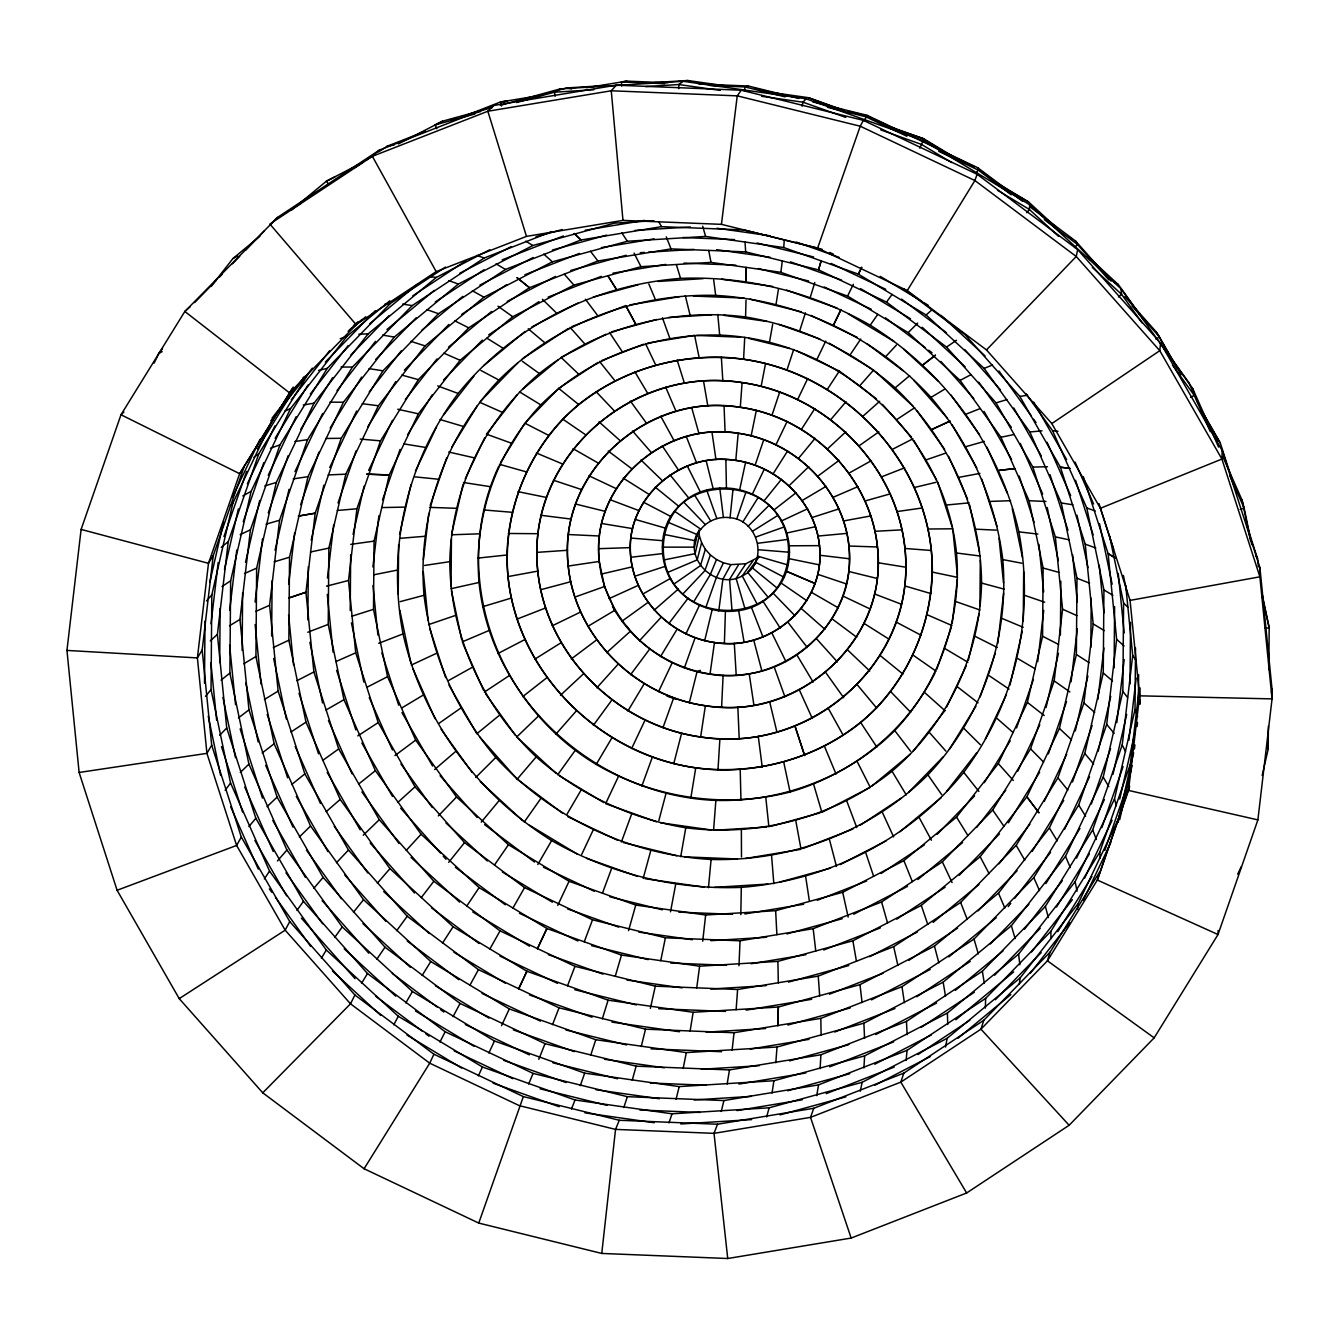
<?xml version="1.0" encoding="UTF-8"?>
<svg xmlns="http://www.w3.org/2000/svg" width="1339" height="1339" viewBox="0 0 1339 1339"><rect width="100%" height="100%" fill="white"/><g stroke="black" fill="none" stroke-linecap="round" stroke-linejoin="round"><path stroke-width="1.5" d="M1259.899 567.485L1259.882 576.824L1272.05 698.891L1257.89 819.886L1218.005 934.538L1154.168 1037.842L1069.141 1125.262L966.641 1192.982L851.152 1238.056L727.73 1258.509L601.763 1253.438L478.759 1223.076L364.091 1168.746L262.762 1092.825L179.225 998.626L117.096 890.268L79.118 772.469L66.95 650.419L81.11 529.424L120.995 414.755L184.832 311.468L277.508 217.42L379.205 150.202L493.806 105.48L616.275 85.177L741.27 90.215L863.337 120.343L977.119 174.254L1077.661 249.59L1160.562 343.069L1222.206 450.607L1259.899 567.485L1271.966 688.597L1272.05 698.891L1139.589 695.828L1130.066 600.391L1100.39 508.301L1051.818 423.576L986.492 349.931L907.273 290.563L817.627 248.083L721.453 224.349L622.97 220.383L526.478 236.384L436.179 271.616L356.057 324.574L269.859 224.048L372.359 156.312L379.205 150.202M204.499 683.241L205.001 621.095M1118.266 822.33L1118.534 818.732L1078.146 903.624L1020.151 977.905L947.108 1038.344L862.199 1082.28L769.138 1107.805L671.994 1113.797L575.017 1099.989L482.442 1066.999L398.302 1016.268L326.298 950.004L269.557 871.103L230.576 783.014L211.043 689.585L211.813 594.918L232.852 503.129L273.256 418.22L312.338 368.158M219.696 662.621L220.132 608.492M1135.522 647.959L1135.02 709.486L1114.5 798.965L1075.117 881.715L1018.594 954.121L947.393 1013.037L864.626 1055.868L773.909 1080.74L679.224 1086.582L584.691 1073.142L494.442 1040.972L412.429 991.513L342.232 926.923L286.931 850.014L248.92 764.151L229.89 673.082L230.643 580.791L251.146 491.313L290.53 408.562L347.069 336.156L389.783 300.806M242.141 650.403L242.61 592.792M1109.596 536.069L1123.588 603.019L1122.869 691.409L1103.219 777.105L1065.509 856.374L1011.363 925.734L943.158 982.156L863.889 1023.18L777.005 1047.014L686.304 1052.605L595.771 1039.717L509.322 1008.92L430.773 961.536L363.538 899.674L310.564 826.012L274.16 743.764L255.933 656.545L256.653 568.138L276.303 482.442L314.029 403.173L368.158 333.829L436.363 277.407L489.823 249.74M271.65 636.058L272.102 580.841M1025.908 393.616L1052.605 430.756L1086.799 508.017L1103.939 589.947L1103.252 672.981L1084.791 753.489L1049.358 827.954L998.492 893.096L934.438 946.104L859.973 984.65L778.344 1007.028L693.15 1012.284L608.09 1000.183L526.897 971.244L453.101 926.739L389.95 868.626L340.19 799.416L305.995 722.156L288.856 640.226L289.542 557.191L308.003 476.684L343.437 402.219L394.285 337.077L458.356 284.069L532.822 245.522L614.434 223.144L653.917 220.717M307.87 619.957L308.305 566.732M328.222 624.409L328.858 548.12L345.813 474.173L378.368 405.767L425.082 345.914L483.931 297.225L552.354 261.825L627.322 241.254L705.603 236.434L783.733 247.548L858.332 274.127L926.119 315L984.132 368.392L1029.842 431.978L1061.258 502.945L1076.991 578.214L1076.372 654.503L1059.417 728.449L1026.862 796.856L980.148 856.709L921.282 905.398L852.876 940.798L777.909 961.369L699.628 966.189L621.497 955.075L546.898 928.496L479.111 887.623L421.099 834.23L375.389 770.661L343.972 699.678L328.222 624.409L307.769 632.242M350.215 610.567L350.667 554.697M373.497 609.345L374.066 541.123L389.231 474.977L418.337 413.818L460.114 360.291L512.753 316.74L573.929 285.073L640.979 266.695L710.976 262.377L780.855 272.319L847.57 296.086L908.193 332.641L960.08 380.393L1000.953 437.25L1029.055 500.719L1043.131 568.037L1042.579 636.259L1027.398 702.389L998.291 763.565L956.515 817.091L903.875 860.642L842.7 892.293L775.649 910.687L705.653 915.006L635.774 905.064L569.058 881.296L508.435 844.725L456.549 796.99L415.676 740.132L387.574 676.664L373.497 609.345L352.107 616.141M398.219 593.947L398.62 544.605M424.028 595.286C417.249 516.703 444.648 437.351 498.895 380.025C555.869 323.235 635.556 293.291 715.696 295.4C797.525 299.953 875.673 336.943 930.99 397.398C970.005 443.46 995.346 499.598 1002.777 559.585C1009.539 638.151 982.156 717.52 927.91 774.846C870.919 831.636 791.249 861.58 711.093 859.471C629.28 854.918 551.116 817.928 495.798 757.456C456.783 711.411 431.443 655.273 424.028 595.286L400.143 601.646M451.042 586.633L451.427 538.931M479.044 582.465C473.47 517.641 496.066 452.18 540.805 404.897C587.821 358.032 653.549 333.327 719.679 335.085C838.013 339.57 944.514 434.02 956.498 553.007C962.088 617.831 939.476 683.308 894.737 730.592C847.721 777.44 781.993 802.145 715.88 800.404C597.529 795.902 491.045 701.469 479.044 582.465L451.025 588.708M508 576.59C503.046 519.114 523.08 461.068 562.765 419.14C604.441 377.598 662.721 355.689 721.353 357.245C825.929 360.877 920.981 445.402 931.341 550.48C936.296 607.956 916.261 666.002 876.576 707.929C834.9 749.489 776.603 771.381 717.989 769.841C613.413 766.209 518.344 681.685 508 576.59L537.759 571.117C526.076 465.955 618.836 375.004 722.826 380.845C813.526 384.008 895.975 457.319 904.963 548.471C916.646 653.633 823.887 744.584 719.897 738.726C629.196 735.58 546.747 662.269 537.759 571.117M568.221 566.062C557.576 478.81 637.615 399.842 724.064 405.834C800.454 408.479 869.898 470.223 877.447 546.982C888.108 634.217 808.07 713.185 721.604 707.21C645.231 704.565 575.787 642.82 568.221 566.062L599.269 561.443C590.666 490.995 655.29 427.241 725.085 432.079C786.763 434.221 842.817 484.065 848.926 546.027C855.822 606.684 809.107 664.914 749.204 673.785C695.276 682.656 639.188 654.486 612.777 606.902M630.769 557.275C624.275 504.033 673.115 455.846 725.872 459.495C772.486 461.118 814.865 498.794 819.485 545.643C825.979 598.884 777.139 647.072 724.382 643.423C677.752 641.799 635.389 604.123 630.769 557.275L662.604 553.593C656.445 470.926 781.39 466.909 789.24 545.793C795.399 628.46 670.454 632.477 662.604 553.593M979.93 605.831L980.299 560.204M1023.264 621.145L1023.666 571.803M1060.404 634.987L1060.839 581.193M1090.833 647.356L1091.235 598.232M1114.115 667.91L1114.6 606.55M1130.016 684.045L1130.534 622.334M1138.368 703.728L1138.602 674.588M1139.288 704.264L1139.422 687.694M1139.774 704.297L1139.907 687.828M1262.158 775.448L1268.2 749.104L1268.384 726.106M1268.853 669.651L1269.188 627.84L1261.991 593.361M740.818 914.637L741.304 887.372C828.004 880.61 908.796 840.105 963.712 772.285C1015.631 703.193 1035.014 616.626 1018.845 531.851C999.513 446.188 944.547 371.489 870.216 325.193C812.589 292.17 746.961 275.801 680.563 278.378C593.88 285.157 513.071 325.645 458.172 393.465C406.236 462.558 386.871 549.124 403.039 633.899C422.371 719.562 477.32 794.261 551.651 840.557C609.278 873.58 674.923 889.95 741.304 887.372M678.706 88.675L678.806 84.524L683.258 81.311L806.011 98.785L923.207 140.528L1029.708 204.767L1120.86 288.638L1192.681 388.528L1218.607 447.109M985.37 1008.1L985.621 998.409L1050.797 931.392L1099.737 852.207L1130.3 764.335L1139.238 688.062M745.572 316.975C672.546 307.619 596.976 327.335 539.332 373.531C484.383 420.262 451.36 489.555 449.787 561.677C450.339 635.456 482.793 706.373 536.203 756.903C578.465 794.077 630.267 818.598 685.786 827.787C758.811 837.143 834.381 817.409 892.025 771.214C946.974 724.499 979.997 655.189 981.571 583.068C981.018 509.305 948.564 438.372 895.155 387.841C852.893 350.684 801.09 326.164 745.572 316.975L746.024 300.254M1218.122 930.505L1218.005 934.538L1097.344 880.058L1129.614 786.043M724.382 643.423L725.42 611.404M1222.206 450.607L1221.904 459.043L1259.882 576.824L1130.066 600.391M738.961 965.787L740.049 940.798L813.175 928.68L881.598 901.967L942.338 861.847L992.718 810.045L1030.545 748.836L1054.178 680.898L1062.563 609.195L1055.35 536.872L1032.854 467.093L996.049 402.888L946.539 347.069L886.502 302.078L818.547 269.875L745.672 251.883L671.023 248.887L597.897 261.005L529.474 287.718L468.734 327.837L418.354 379.64L380.527 440.849L356.894 508.787L348.508 580.473L355.722 652.813L378.217 722.591L415.023 786.796L464.533 842.616L524.57 887.606L592.524 919.809L665.399 937.802L740.049 940.798M721.604 707.21L723.11 675.392M743.58 359.27C685.166 351.789 624.727 367.555 578.632 404.512C534.679 441.87 508.268 497.305 507.012 554.982C505.991 660.512 592.374 753.824 695.761 767.816C754.175 775.281 814.614 759.514 860.709 722.575C904.662 685.2 931.074 629.782 932.329 572.088C933.35 466.558 846.951 373.246 743.58 359.27L744.735 337.361M820.121 1068.656L820.891 1054.764L906.453 1021.372L982.374 971.21L1045.374 906.436L1092.674 829.912L1122.216 744.986L1132.694 655.34L1125.731 585.478M863.923 1067.886L864.626 1055.868M717.989 769.841L719.897 738.726M740.3 407.307C654.938 392.712 566.497 462.156 567.502 550.279C566.748 627.355 629.866 695.51 705.385 705.737C790.746 720.332 879.187 650.888 878.183 562.765C878.92 485.689 815.819 417.517 740.3 407.307L742.091 382.603C640.025 365.898 536.219 446.941 536.906 552.371C536.018 643.908 610.952 724.834 700.632 736.969C802.697 753.69 906.503 672.647 905.817 567.217C906.704 475.68 831.77 394.737 742.091 382.603M783.733 247.548L784.303 239.798M736.115 1009.807L737.605 989.488L818.229 976.131L893.682 946.673L960.632 902.436L1016.184 845.327L1057.894 777.842L1083.937 702.942L1093.193 623.907L1085.226 544.17L1060.421 467.227L1019.849 396.428L965.268 334.884L904.043 289.006M775.817 1062.731L777.005 1047.014M713.57 830.314L715.88 800.404M1029.708 204.767L1029.34 209.436L1026.829 212.717M735.781 460.398C683.677 451.477 629.715 493.873 630.334 547.634C629.866 594.683 668.379 636.276 714.474 642.519C766.561 651.423 820.539 609.044 819.92 555.267C820.389 508.234 781.876 466.625 735.781 460.398L738.191 433.267C669.266 421.484 597.864 477.554 598.684 548.689C598.081 610.919 649.03 665.952 710.005 674.203C778.913 685.986 850.332 629.916 849.512 558.781C850.114 496.551 799.165 441.519 738.191 433.267M708.448 887.724L711.093 859.471M906.101 1060.488L907.055 1050.328L985.621 998.409M1077.56 909.365L1078.146 903.624M696.514 534.813C685.217 561.526 716.984 590.081 742.241 575.954C769.389 563.234 758.895 519.883 730.073 517.741L733.069 488.584C648.628 478.743 637.23 598.382 718.775 610.802C803.216 620.643 814.614 501.004 733.069 488.584M1160.562 343.069L1159.775 350.684L1221.904 459.043L1100.39 508.301M601.763 1253.438L615.538 1129.396L619.271 1120.274L717.52 1124.224L813.761 1108.274L903.825 1073.125L983.763 1020.301L1050.077 952.129L1099.871 871.572M702.707 941.2L705.653 915.006M732.098 1050.178L734.057 1032.737L820.807 1018.36L901.984 986.676L974.022 939.057L1033.792 877.614L1078.682 805.007L1106.7 724.416L1116.659 639.373L1108.106 553.576L1083.318 476.684M619.271 1120.274L523.348 1096.591L433.92 1054.228L354.902 995.011L289.743 921.55L241.305 837.042L211.696 745.187L202.189 650.001L213.236 555.635L244.334 466.223L291.969 389.164M211.01 623.807L218.173 562.665M907.055 1050.328L818.531 1084.875L723.914 1100.558L627.355 1096.674L533.073 1073.393L445.167 1031.75L367.505 973.537L303.451 901.331L255.833 818.263L226.726 727.981L217.403 634.418L228.249 541.659L258.812 453.77L307.752 374.602L303.217 377.565M229.705 610.216L236.769 549.994M820.891 1054.764L729.47 1069.928L636.142 1066.162L545.023 1043.667L460.08 1003.43L385.013 947.175L323.117 877.396L277.106 797.123L248.97 709.854L239.949 619.438L250.443 529.792L279.985 444.866L327.285 368.342L390.268 303.568L445.485 267.08M255.096 602.065L262.477 538.964M734.057 1032.737L645.515 1029.172L559.049 1007.832L478.441 969.637L407.223 916.261L348.508 850.047L304.84 773.892L278.144 691.091L269.591 605.295L279.55 520.252L307.568 439.661L352.442 367.053L412.211 305.593L484.266 257.992L551.902 231.58M288.638 584.222L294.647 532.838M327.436 578.013L333.645 524.938M372.895 566.966L378.887 515.8M423.375 559.702L428.798 513.389M935.04 672.898C906.135 731.077 852.173 773.959 790.077 792.002C724.75 808.823 654.386 798.329 596.206 764.418C496.016 704.281 448.448 574.046 498.778 466.19M952.213 623.539L957.368 579.385M997.756 643.473L1003.647 593.16M1037.742 661.583L1043.734 610.4M1071.1 681.769L1077.309 628.694M1097.896 699.393L1103.922 647.992M1116.81 722.625L1124.191 659.524M1128.894 740.283L1136.175 677.986M1139.589 695.828L1128.526 790.428L1097.344 880.058L1047.433 960.816L980.951 1029.172L900.812 1082.13L810.53 1117.362L714.022 1133.346L615.538 1129.396L519.365 1105.663L429.719 1063.183L350.5 1003.815L285.174 930.17L236.618 845.445L206.926 753.355L197.402 657.918L208.482 563.317L239.648 473.688L293.224 387.105M1134.418 748.986L1134.903 744.919M1137.045 726.575L1137.531 722.491M1139.673 704.163L1140.142 700.079M1271.481 692.748L1271.966 688.597M721.453 224.349L737.237 95.856L741.27 90.215M780.855 272.319L782.294 260.938M718.775 610.802L722.893 579.168L730.843 564.656L745.89 563.736L759.046 556.924L747.681 572.372L768.117 597.261M1019.347 983.947L1020.151 977.905M744.451 91.052L745.003 86.935L748.384 86.031L798.697 98.45M696.715 987.948L699.628 966.189M710.005 674.203L714.474 642.519M700.632 736.969L705.385 705.737M772.034 1093.076L773.909 1080.74M776.101 303.986L778.428 289.174M690.07 1031.298L693.15 1012.284M690.807 798.128L695.761 767.816M727.144 1084.071L729.47 1069.928M816.74 1095.637L818.531 1084.875M945.585 1047.048L947.108 1038.344M680.714 856.692L685.786 827.787M769.49 342.165L772.67 324.289M670.504 911.809L675.609 884.744M761.138 386.302L765.54 363.522M683.175 1068.438L686.304 1052.605M751.146 435.778L756.334 410.42M660.73 960.716L665.399 937.802M1077.661 249.59L1076.238 256.485L986.492 349.931M697.77 532.052L694.506 547.166L662.32 547.132M739.647 489.873L745.572 462.29M860.224 1091.235L862.199 1082.28M650.369 1008.384L655.323 986.174L737.605 989.488M209.771 582.365L223.58 522.11M224.467 569.527L238.359 508.971M245.506 562.296L259.682 500.468M275.047 550.262L289.023 489.321M311.217 540.186L323.837 485.203M353.061 534.328L364.091 486.191M399.574 534.445L411.006 484.618M451.929 532.771L462.993 484.517M968.365 660.244L978.976 613.998M1009.957 685.116L1022.293 631.305M1046.06 707.511L1058.479 653.348M1075.301 730.943L1087.904 675.961M1098.147 751.279L1110.734 696.447M1112.96 774.31L1126.685 714.474M1119.739 799.032L1135.003 732.433M1119.002 816.723L1133.631 752.869M1119.689 819.702L1132.124 765.473M698.757 530.11L699.309 535.633L695.159 553.643L663.592 560.02M802.061 106.216L803.015 102.199L806.011 98.785M704.682 640.611L712.197 609.513M721.252 1111.454L723.914 1100.558M641.247 1046.529L645.515 1029.172M689.334 702.624L697.05 671.693L700.364 670.337M676.061 1099.252L679.224 1086.582M673.802 763.548L681.584 733.287M699.309 535.633L701.603 542.747L697.167 559.903L667.609 572.456M658.855 820.522L666.052 793.307M643.172 878.434L650.704 850.868M766.661 1116.893L769.138 1107.805M632.226 1080.238L636.142 1066.162M628.543 930.638L635.774 905.064M615.237 976.349L621.497 955.075M1129.497 787.114L1128.526 790.428L1257.89 819.886M701.603 542.747L705.352 549.275L700.464 565.644L674.17 583.888M1050.077 952.129L1047.433 960.816L1154.168 1037.842M810.413 296.856L814.798 282.529M602.349 1018.812L608.09 1000.183M799.852 330.365L805.425 312.807M983.763 1020.301L980.951 1029.172L1069.141 1125.262M786.981 369.982L793.692 349.446M590.683 1055.283L595.771 1039.717M623.807 1107.537L627.355 1096.674M668.981 1122.919L671.994 1113.797M772.017 415.14L779.75 391.909M903.825 1073.125L900.812 1082.13L966.641 1192.982M755.129 465.169L763.799 439.594M736.601 519.365L746.057 491.798M478.759 1223.076L523.348 1096.591M223.948 536.554L246.61 471.412M243.246 521.674L263.783 462.641M268.269 512.87L288.186 455.611M300.639 504.703L318.933 452.113M822.163 249.305L743.814 229.957L661.516 226.659L580.892 240.016L505.456 269.457L438.489 313.711L382.954 370.819L341.244 438.288L315.184 513.188L305.945 592.24L313.895 671.977L338.7 748.919L379.288 819.702L433.853 881.246L500.05 930.856L574.967 966.34L655.307 986.174M338.014 502.912L356.174 450.691M382.536 499.849L400.076 449.419M430.187 505.372L446.674 457.955M730.073 517.741C714.808 515.348 698.64 525.424 695.259 540.755L663.809 534.361M936.764 669.282L951.309 627.455M980.115 696.899L995.228 653.432M1016.552 727.947L1033.407 679.459M1048.387 753.874L1066.547 701.653M1072.506 781.943L1092.155 725.47M1091.335 803.952L1110.567 748.652M1101.863 827.636L1123.086 766.628M1104.792 850.432L1126.752 787.265M817.627 248.083L860.241 126.217L863.337 120.343M705.352 549.275L710.39 554.965L704.9 570.648L682.99 593.846M977.119 174.254L974.909 180.547L907.273 290.563M864.241 120.627L867.136 115.338L977.821 167.777L1022.578 201.319M705.787 607.588L716.365 577.561L723.428 562.832L730.843 564.656M580.289 1085.628L584.691 1073.142M684.396 667.893L695.125 637.732M813.761 1108.274L810.53 1117.362L851.152 1238.056M662.972 727.68L673.668 697.904M641.85 786.043L652.361 757.104M621.363 842.047L631.506 814.397M602.517 892.996L611.454 868.911M584.239 941.836L592.524 919.809M567.518 985.805L574.967 966.34M717.52 1124.224L714.022 1133.346L727.73 1258.509M552.522 1024.62L559.049 1007.832M571.468 1109.043L575.017 1099.989M538.78 1059.333L545.023 1043.667M710.39 554.965L716.499 559.551L710.273 574.665L693.686 601.847M528.654 1084.054L533.073 1073.393M923.207 140.528L919.809 148.177M478.374 1075.87L482.442 1066.999M488.869 1053.04L494.442 1040.972M501.539 1025.674L509.322 1008.92M433.92 1054.228L429.719 1063.183L364.091 1168.746M557.727 905.415L569.058 881.296M581.712 854.382L593.043 830.331M618.484 776.369L605.613 803.668L656.378 821.761M631.64 748.518L644.996 720.248M658.537 691.644L672.178 662.822M685.886 633.916L699.594 605.027M154.152 363.087L158.621 353.714L162.454 348.793M232.534 497.054L259.933 439.46M247.347 483.797L274.897 425.936M268.269 475.178L296.137 416.647M294.931 471.646L322.649 413.416M329.745 467.478L356.643 410.973M368.627 470.441L392.461 420.362M415.475 471.127L436.531 426.873M465.219 478.776L484.685 437.87M946.673 706.892L966.139 665.985M985.353 738.877L1006.409 694.64M1017.74 771.18L1039.8 724.801M1044.269 801.408L1066.681 754.309M1064.505 829.377L1089.528 776.771M1076.523 858.132L1104.374 799.601M1084.557 878.183L1112.09 820.322M1083.368 900.176L1110.784 842.599M1237.671 874.166L1241.253 866.668M752.25 494.359L764.368 469.001M797.726 399.34L807.702 378.552M776.017 444.648L787.148 421.4M817.058 359.12L825.745 341.094M847.57 296.086L853.345 284.27M354.902 995.011L350.5 1003.815L262.762 1092.825M439.945 1042.027L445.167 1031.75M393.783 1024.854L398.302 1016.268M289.743 921.55L285.174 930.17L179.225 998.626M453.051 1016.636L460.08 1003.43M469.805 985.437L478.441 969.637M241.305 837.042L236.618 845.445L117.096 890.268M489.873 949.016L500.05 930.856M512.937 908.043L524.57 887.606M537.809 864.525L551.651 840.574M405.784 1002.944L412.429 991.513M211.696 745.187L206.926 753.355L79.118 772.469M567.033 814.145L580.908 790.412M596.206 764.418L611.89 737.923M321.377 958.222L326.298 950.004M627.874 711.042L644.109 683.894M202.189 650.001L197.402 657.918L66.95 650.419M660.529 656.579L677.082 629.196M361.563 983.278L367.505 973.537M975.93 173.534L978.089 169.986L977.821 167.777M738.442 564.958L729.571 579.436L732.065 611.337M257.322 448.9L291.4 393.766M275.148 438.221L308.02 385.046M300.689 429.334L332.574 377.732M330.181 427.961L361.63 377.062M367.756 426.873L395.758 381.565M407.508 434.857L432.346 394.67M451.929 446.875L477.42 405.633M500.501 462.574L524.855 423.174L548.622 435.359M949.368 749.237L975.93 706.272M984.282 782.696L1010.209 740.768M1008.401 822.799L1039.633 772.268M1032.235 851.353L1063.702 800.471M1045.843 883.589L1079.937 828.439M1056.521 907.022L1089.41 853.83M1057.793 931.643L1091.871 876.509M213.236 555.635L208.482 563.317L81.11 529.424M422.17 975.428L430.773 961.536M742.676 522.243L758.159 497.539M244.334 466.223L239.648 473.688L120.995 414.755L123.908 412.061M773.172 473.721L787.667 450.892M801.576 429.133L814.848 408.529M442.523 943.091L453.101 926.739M827.452 389.164L839.335 371.07L876.442 398.871M745.89 563.736L736.115 578.348L745.103 609.178M264.335 878.886L269.557 871.103M466.792 906.018L479.111 887.623M850.449 354.35L860.759 339.035M376.828 959.226L385.013 947.175M494.543 864.927L508.435 844.725M870.216 325.193L877.731 314.397M524.218 822.079L540.655 798.73M752.869 561.008L742.241 575.954L757.288 604.408M296.94 910.42L303.451 901.331M334.666 937.501L342.232 926.923M557.693 774.779L575.268 750.292M396.712 930.672L407.223 916.261M593.311 725.403L611.756 700.197M886.502 302.078L892.142 294.413M225.136 790.328L230.576 783.014M630.535 674.756L649.582 649.197M755.782 562.899L752.2 567.719L777.089 588.039M668.797 623.623L688.129 598.115M421.266 897.615L433.853 881.246M211.127 286.446L232.902 258.561L259.85 236.267M272.085 418.103L303.819 377.464M291.316 399.809L329.561 350.801M310.347 394.034L348.14 345.596M336.993 390.637L375.489 341.328M369.246 391.892L401.415 350.684M405.349 399.491L437.033 358.902M443.812 414.655L474.039 375.941M516.954 395.089L486.459 434.137L511.013 443.058M913.131 751.296L944.899 710.607M946.589 791.416L976.801 752.702M976.566 827.535L1005.723 790.194M998.994 863.806L1029.892 824.255M1008.2 906.637L1010.761 903.34M1014.611 898.419L1050.546 852.391M1024.502 929.182L1062.312 880.761M1031.549 951.912L1072.355 899.657M1030.227 973.336L1069.576 922.939M353.496 912.227L363.538 899.674M448.716 862.349L464.533 842.616M763.715 501.271L781.457 479.295M205.486 696.38L211.043 689.585M798.613 458.273L815.133 438.271M481.253 822.146L498.811 800.973M248.887 826.581L255.833 818.263M830.967 419.392L846.03 401.667M313.878 888.259L323.117 877.396M562.782 813.392L517.155 779.198L536.203 756.903M377.38 883.154L389.95 868.626M277.441 860.944L286.931 850.014M555.869 734.19L576.121 711.126M206.491 600.943L211.813 594.918M860.291 385.18L873.664 369.982M616.275 85.177L611.27 90.784L487.848 111.237L372.359 156.312L436.179 271.616M596.843 687.811L617.982 664.328M406.303 850.349L421.099 834.23M886.15 356.141L896.394 345.06M639.439 640.778L661.131 617.246M1074.614 247.481L1077.46 244.451L1075.635 241.07L1030.863 207.528M230.258 505.891L232.852 503.129M336.457 862.718L348.508 850.047M438.322 815.92L456.549 796.99M219.696 735.262L226.726 727.981M194.573 302.664L216.399 280.236M219.311 277.24L222.224 274.244M232.4 263.783L239.681 256.301M245.489 250.326L264.402 230.877M270.227 224.885L277.508 217.42M358.45 322.481L289.575 392.913L184.832 311.468L190.356 306.598M325.36 362.049L375.305 310.698M350.617 355.304L389.231 315.586M375.723 359.388L416.161 317.795M404.361 370.167L448.85 324.456M443.494 380.025L482.341 340.089M480.969 400.746L517.741 362.919M526.26 421.735L558.698 388.377L597.797 362.551M909.047 791.935L943.007 757.037M937.166 834.331L974.574 795.885M959.26 875.221L999.43 833.929M978.073 910.888L1017.071 870.785M990.291 943.962L1028.904 904.26M994.626 975.177L1040.286 928.228M995.346 999.731L1041.173 952.615M270.763 420.781L273.256 418.22M908.193 332.641L917.684 323.084M475.73 777.474L495.798 757.456M748.066 526.277L768.854 505.539M299.384 836.992L310.564 826.012M493.806 105.48L487.848 111.237L526.478 236.384M363.237 835.235L379.288 819.702M789.123 485.672L808.756 466.692M240.3 772.419L248.92 764.151M516.67 737.036L538.261 716.248M886.334 126L923.793 138.787L959.327 160.211M267.08 806.614L277.106 797.123M827.703 448.716L845.88 431.777M560.505 695.226L583.302 674.019M210.29 640.862L217.403 634.418M398.101 802.161L415.023 786.796M606.584 652.712L630.234 631.389M926.119 315L931.994 309.761M863.22 415.96L879.673 401.298M326.197 811.652L340.19 799.416M654.168 610.166L678.304 589.076M434.606 769.557L455.243 751.832M1118.416 297.007L1121.563 294.312L1120.86 288.638M895.155 387.841L909.65 375.656M291.567 210.022L326.448 181.167L363.304 162.086M353.479 325.544L358.249 321.611M349.362 329.997L362.149 319.402M348.123 331.403L365.781 316.791M369.664 323.787L417.283 284.387M386.938 329.528L434.271 290.362M421.768 330.348L462.825 296.371M448.481 347.136L491.58 311.485M483.831 365.564L525.072 331.436M522.695 389.18L557.894 360.057M871.856 786.026L910.269 754.242M899.975 831.686L941.217 797.575M917.885 879.522L962.59 842.549M933.149 922.387L978.943 884.493M948.815 956.916L996.166 917.751M955.36 990.391L1002.978 950.991M955.828 1019.766L1013.656 971.93M958.071 1038.21L1010.828 994.576M499.33 715.344L476.835 733.755L448.933 685.066M291.651 784.554L304.84 773.892M221.236 547.283L228.249 541.659M221.019 680.179L229.89 673.082M358.634 784.068L375.389 770.661M522.628 696.698L546.63 677.885M773.524 510.31L796.069 492.752M262.193 752.97L274.16 743.764M238.459 717.871L248.97 709.854M571.268 658.972L596.441 640.042M394.921 755.581L415.676 740.132M817.962 476.081L839.101 460.331M622.049 621.162L647.992 602.433M253.958 457.252L258.812 453.77M322.632 760.452L338.7 748.919M859.42 445.569L878.836 431.861M1155.992 339.236L1159.39 336.842L1156.277 332.005L1124.844 296.555M439.175 723.211L460.465 708.314M946.539 347.069L956.515 340.273M1051.818 423.576L1159.775 350.684L1076.238 256.485L974.909 180.547L860.241 126.217L737.237 95.856L611.27 90.784L622.97 220.383M222.023 586.532L230.643 580.791M295.3 206.926L300.505 203.495M354.232 167.978L361.162 163.408M366.367 159.96L373.296 155.391M378.485 151.96L387.155 146.219L425.551 131.239M412.747 295.852L466.206 260.536M435.275 301.978L484.032 269.775M461.788 314.314L506.745 284.604M488.685 334.834L538.964 301.61M522.277 358.885L568.322 328.457M897.281 419.224L914.688 407.726M484.35 692.079L509.121 675.726M860.174 825.276L901.097 798.228M881.129 873.463L924.479 844.825M896.745 919.173L945.167 887.171M908.763 960.398L957.502 928.195M916.763 996.752L970.223 961.419M920.998 1027.498L974.323 992.266M918.002 1054.529L969.787 1020.301M290.948 731.998L305.995 722.156M357.781 735.898L378.217 722.591M534.663 659.273L560.89 642.837M752.485 531.265L777.674 515.498M264.419 699.494L278.144 691.091M229.505 625.782L239.949 619.438M158.621 353.714L162.136 351.588M930.99 397.398L944.464 389.298M401.7 707.996L422.839 695.326M587.704 626.451L614.986 610.199L604.508 586.532L599.269 561.443M243.765 663.759L255.933 656.545M802.262 500.485L826.146 486.308M326.03 709.988L343.972 699.678M642.653 594.131L670.588 578.331M683.258 81.311L560.288 88.893L554.379 92.19L516.636 102.551M448.649 680.463L471.914 667.525M849.227 473.002L871.455 460.616M242.811 495.949L251.146 491.313M1190.589 397.365L1194.237 395.356L1192.681 388.528M232.902 258.561L237.723 255.933M960.08 380.393L970.942 374.702M497.89 653.566L524.704 639.64M398.336 143.959L442.489 121.196L492.401 107.505M459.729 273.273L511.08 246.694M479.898 285.09L533.14 257.54M507.247 301.392L555.484 276.437M531.934 326.9L578.013 303.049M605.864 334.248L561.091 357.413L578.331 373.849M840.172 864.609L886.267 840.758M853.73 914.219L907.541 886.368M869.664 956.699L917.399 932.011M871.488 999.865L930.187 969.486M875.723 1034.562L936.614 1003.045M874.752 1064.22L931.375 1034.913M874.685 1085.326L930.421 1056.488M366.836 687.325L387.574 676.664M892.711 449.201L912.93 438.79M296.923 680.697L313.895 671.977M335.018 176.815L326.448 181.167L328.741 184.581M436.782 128.745L435.192 124.878L442.489 121.196M552.254 625.798L580.423 612.107M240.166 534.646L250.443 529.792M273.29 647.524L288.856 640.226M781.256 521.055L807.601 508.77M411.291 665.065L436.179 653.465M284.872 411.157L290.53 408.562M609.128 598.617L638.218 585.377M255.649 611.471L269.591 605.295M335.888 661.583L355.722 652.813M244.501 573.51L256.653 568.138M833.209 497.271L857.981 486.593M462.156 641.917L489.086 630.468M984.132 368.392L992.5 365.011M966.641 413.918L980.098 408.596M881.832 476.751L904.679 467.796M465.855 115.505L500.418 102.015L540.521 95.42M503.815 102.367L507.648 100.877L500.418 102.015L501.539 106.032M502.142 259.883L563.384 235.965M524.921 274.713L579.469 253.406M548.12 297.107L601.211 276.386M571.954 326.582L625.748 305.593L635.523 323.753L625.748 305.593M601.412 360.676L643.557 344.223M516.904 619.154L545.475 608.023M802.965 848.524L852.926 829.025M817.309 900.26L866.618 881.012M823.803 949.97L880.309 927.927M829.41 994.208L882.987 973.286M834.766 1032.018L894.988 1008.518M829.711 1066.848L893.665 1041.893M826.163 1093.645L894.234 1067.066M378.736 643.306L403.039 633.899M340.206 338.734L347.069 336.156M574.732 597.144L604.508 586.532M755.782 537.023L784.236 526.93M270.478 448.197L279.985 444.866M926.421 459.762L945.133 453.318M428.547 624.627L455.16 615.538M634.736 576.255L665.265 566.33M812.037 517.54L839.068 508.853M274.177 561.861L289.542 557.191M1240.165 509.406L1244.165 508.184L1242.023 500.033L1222.792 456.566M264.804 485.923L276.303 482.442M482.776 606.684L511.314 598.064M996.049 402.888L1006.861 399.625M266.076 524.152L279.55 520.252M966.323 446.54L984.332 441.401M865.245 500.937L890.468 493.79M500.384 105.329L560.288 88.893M450.64 119.757L456.632 118.117M460.633 117.012L480.617 111.522M528.604 98.366L554.597 91.236M558.581 90.148L566.581 87.956L604.14 85.629M435.192 124.878L474.927 113.982M535.985 236.752L562.112 229.572M552.371 250.025L606.684 235.128M570.816 270.428L626.167 255.247M593.227 297.091L638.251 284.738M611.421 331.854L656.562 319.469M770.862 826.364L819.937 812.907M779.716 882.083L830.615 868.124M786.88 933.902L842.231 918.721M788.403 982.106L848.759 965.553M787.951 1025.005L850.265 1007.916M789.508 1060.89L848.826 1044.621M787.734 1090.749L849.78 1073.727M780.101 1114.885L845.88 1096.842M540.638 589.746L570.648 581.745M326.482 586.181L348.508 580.473M318.548 370.434L327.285 368.342M914.621 487.446L935.727 482.375M601.211 574.096L632.242 566.849M786.579 533.056L815.518 526.662M310.464 551.986L328.858 548.12M1000.953 437.25L1014.242 434.489M387.155 146.219L394.369 144.746M373.832 574.782L396.695 570.23M959.444 477.236L979.93 473.403M843.67 520.938L870.953 515.9M303.3 405.014L314.029 403.173M586.582 87.738L626.786 81.127L668.01 82.784M585.227 230.208L644.544 220.383M601.378 247.598L654.102 238.861M612.977 273.156L665.667 264.419M629.849 304.907L679.141 296.739M647.507 343.135L694.59 335.336L699.125 357.48M745.605 858.466L801.04 849.277M744.869 913.968L803.651 904.227M751.129 963.762L805.877 954.69M746.191 1010.142L811.652 999.296M750.141 1049.09L808.99 1039.349M738.961 1084.071L805.827 1072.991M737.086 1110.583L802.195 1099.788M621.748 86.114L621.463 81.964L626.786 81.127M1019.849 396.428L1027.616 395.239M293.208 478.893L308.003 476.684M424.614 565.443L449.787 561.677M294.814 441.519L307.568 439.661M897.247 511.548L922.437 507.933M350.751 544.354L374.066 541.123M384.711 304.321L390.268 303.568M757.807 543.266L788.253 539.366M477.939 558.095L507.012 554.982M946.455 505.021L969.202 502.845M1265.087 628.225L1269.188 627.84L1262.058 595.855M1029.842 431.978L1042.01 430.857M818.012 536.069L846.968 533.374M337.277 510.477L356.894 508.787M400.662 538.278L424.496 536.32M536.906 552.371L567.502 550.279M654.219 82.549L687.61 80.491L728.567 86.315M593.78 89.763L554.379 92.19L555.149 96.291M645.616 86.566L678.806 84.524L720.198 90.416M635.104 230.392L690.388 226.977M640.26 252.686L644.394 252.435M648.511 252.184L693.92 249.372M658.252 281.424L703.209 278.646M668.613 317.477L711.645 314.816M715.629 830.197L766.845 827.033M714.574 887.355L767.716 884.075M710.959 940.681L766.678 937.25M710.775 989.036L766.059 985.638M706.155 1032.185L765.607 1028.519M701.368 1069.275L759.163 1065.71M694.02 1099.922L751.279 1096.39M680.865 1123.973L751.597 1119.605M875.036 531.298L902.084 529.842M328.122 474.927L345.813 474.173M358.835 334.214L368.158 333.829M990.609 501.405L1010.577 500.686M451.461 534.78L479.446 533.826M598.684 548.689L630.334 547.634M1032.854 467.093L1047.449 466.725M381.866 507.565L404.077 507.13M325.628 438.472L341.244 438.288M928.027 529.005L952.765 528.805M789.24 545.793L819.485 545.643M341.077 367.053L352.442 367.053M329.93 402.152L343.437 402.219M508.351 533.474L538.077 533.709M848.926 546.027L877.447 546.982M429.501 507.364L456.03 508.284M698.925 84.039L748.384 86.031M621.463 81.964L664.696 83.704M709.988 85.529L745.003 86.935L785.206 96.86M682.823 237.505L734.542 239.597M684.078 263.08L735.781 265.155M693.401 296.053L744.049 298.078M696.682 335.42L740.551 337.194M684.765 856.86L737.438 858.985M678.773 912.144L732.55 914.303M670.672 963.042L726.541 965.285M658.721 1008.719L725.52 1011.414M651.122 1048.872L721.537 1051.701M650.285 1083L706.122 1085.26M639.841 1110.014L700.046 1112.441M1029.055 500.719L1045.96 501.472M976.198 529.206L996.249 530.144M568.489 534.546L599.47 536.002M904.963 548.471L931.341 550.48M758.443 549.743L789.525 552.254M483.563 509.925L512.017 512.285M630.92 538.044L662.705 540.705M360.208 439.075L380.527 440.849M428.731 276.688L436.363 277.407M1052.605 430.756L1057.994 431.292M414.906 476.851L437.619 479.161M1018.845 531.851L1037.892 534.077M819.92 555.267L849.512 558.781M541.241 515.331L571.15 519.08M956.498 553.007L980.332 556.053M362.25 403.692L378.368 405.767M771.582 92.441L808.438 97.68L843.637 110.216M700.046 83.219L704.13 83.805M708.214 84.374L712.298 84.96M793.977 96.575L798.061 97.161M761.606 96.308L803.015 102.199L845.779 117.43M717.001 228.249L770.143 235.815M716.599 249.657L770.176 257.289M721.587 279.182L772.586 286.446M723.93 315.318L766.879 321.427M660.378 822.749L711.528 830.029M645.214 878.735L704.364 887.154M638.837 932.111L692.397 939.727M626.937 980.031L682.137 987.881M612.007 1022.142L679.543 1031.75M604.475 1059.283L664.244 1067.786M596.006 1089.728L659.29 1098.733M584.992 1112.876L654.135 1122.718M402.604 304.12L412.211 305.593M463.445 482.492L490.258 486.676M369.045 368.61L382.954 370.819M1061.258 502.945L1072.941 504.82M878.183 562.765L905.817 567.217M403.993 443.912L424.865 447.326M601.629 523.499L632.56 528.604M382.569 335.085L394.285 337.077M1002.777 559.585L1021.824 563.217M517.942 491.647L546.379 497.438M789.123 558.681L819.317 564.857M932.329 572.088L957.603 577.394M566.581 87.956L571.586 89.01M1055.35 536.872L1069.175 539.835M397.75 409.232L418.337 413.818M448.732 452.03L473.638 457.687M812.79 101.915L867.136 115.338M755.447 88.474L779.532 94.416M831.703 107.287L843.737 110.267M847.754 111.254L865.814 115.706M827.435 107.287L865.63 116.711L906.871 136.243M757.02 242.995L813.593 256.971M758.242 268.57L808.739 281.023M750.041 299.149L801.475 311.836M748.652 338.332L789.776 348.475M848.725 571.468L877.196 578.481M623.338 842.532L676.764 855.721M609.914 896.845L662.42 909.817M591.637 945.669L648.21 959.628M574.749 989.722L636.443 1004.953M565.945 1029.992L626.619 1044.956M552.907 1062.815L617.53 1078.765M540.086 1088.825L607.002 1105.344M575.485 504.016L605.128 511.347M981.571 583.068L1004.133 589.127M1043.131 568.037L1058.931 572.372M401.901 375.104L418.354 379.64M499.447 464.298L526.076 471.813M635.205 519.415L665.583 528.185M757.69 556.17L788.035 565.025M904.662 585.879L930.99 593.612M440.029 419.509L462.775 426.287M410.906 341.361L425.082 345.914M553.442 480.232L581.427 489.522M476.717 255.464L484.266 257.992M817.694 574.297L846.566 583.971M1057.509 228.584L1028.62 202.005L1001.304 186.205M1025.189 595.52L1044.688 602.215M1086.799 508.017L1095.269 510.979M956.096 601.663L979.897 609.981M426.79 309.577L438.489 313.711M886.652 125.548L923.793 138.787M843.436 110.719L808.438 97.68M880.761 129.9L921.583 144.445L951.611 162.555M796.169 242.024L839.101 257.322M790.395 261.841L841.545 280.069M786.495 290.094L837.143 308.137M778.88 324.389L819.886 339.001M666.922 696.079L676.329 699.427M586.683 858.316L637.331 876.359M567.569 908.913L618.702 927.14M548.321 954.64L602.968 974.123M529.508 994.927L592.022 1017.205M513.339 1029.892L574.314 1051.617M503.665 1060.321L566.029 1082.548M493.103 1083.184L559.116 1106.7M448.799 280.604L458.356 284.069M1085.226 544.17L1095.804 547.986M687.61 80.491L691.878 82.047M437.753 385.933L458.172 393.465M609.931 499.648L638.82 510.561M874.518 593.964L901.482 604.257M1076.991 578.214L1089.561 583.185M1002.292 618.534L1023.214 627.305M536.353 452.984L562.347 463.897M668.01 522.26L697.385 534.663M443.912 353.195L460.114 360.291M927.324 614.802L951.979 625.547M1062.563 609.195L1076.958 615.639M479.546 402.202L501.807 412.111M588.926 475.763L615.99 488.534M867.823 116.208L901.498 132.159M950.138 155.207L974.457 166.722M938.723 151.34L978.089 169.986L1011.213 194.808M829.778 252.452L833.528 254.243M831.101 263.432L885.732 289.308M824.205 286.981L871.287 309.292M810.965 315.435L857.077 337.277M797.341 351.169L839.335 371.07M843.068 596.123L870.199 609.027M716.499 559.551L723.428 562.832M567.887 816.706L617.681 840.306M543.467 867.203L594.298 891.289M519.499 913.315L577.896 940.982M499.999 956.113L557.509 983.362M482.04 993.438L540.471 1021.138M465.353 1024.536L529.357 1054.864M454.206 1050.897L512.804 1078.665M454.875 320.891L468.734 327.837M975.328 636.46L997.287 647.507M1042.579 636.259L1058.546 644.427M643.406 502.175L671.09 516.62M755.581 562.246L783.834 577.126M480.868 370.451L498.895 380.025M896.343 622.15L921.399 635.422M472.366 290.764L483.948 297.225M572.992 448.615L597.897 462.892M811.417 592.34L838.264 607.822M1114.048 282.077L1118.333 284.571L1143.941 320.155M1017.807 658.621L1035.064 668.747M1103.939 589.947L1112.893 595.269M945.284 648.812L967.913 662.253M496.049 263.816L505.456 269.457M991.312 179.493L1028.62 202.005M923.358 139.189L946.388 153.081M997.538 190.255L1029.34 209.436L1058.546 236.317M880.259 276.37L921.048 300.957M924.596 303.099L928.128 305.242M860.492 288.588L910.537 318.766M848.106 313.795L894.134 341.545M829.31 343.236L871.89 368.911M559.468 775.85L603.822 802.597M529.524 825.276L577.31 854.098M502.326 871.99L552.371 902.185M472.767 911.976L529.524 946.188M453.888 952.213L505.355 983.261M435.393 985.789L489.02 1018.125M415.458 1010.978L473.906 1046.228M407.006 1035.08L461.687 1068.07M1093.193 623.907L1104.257 630.602M519.499 391.842L540.805 404.897M525.708 241.154L532.822 245.522M486.944 338.198L502.51 347.872M623.221 478.14L648.879 494.309M864.241 623.522L889.28 639.356M1076.372 654.503L1089.109 662.705M989.186 675.71L1009.037 689.1M562.765 419.14L585.26 434.539M674.756 511.347L700.766 529.19M780.754 582.766L806.848 600.742M913.265 655.256L936.095 671.19M1054.178 680.898L1069.911 691.978M497.974 306.196L512.753 316.74M522.143 361.145L539.332 373.531M832.205 618.936L856.742 637.28M979.629 170.086L992.852 179.995M1002.76 187.427L1006.074 189.904M1045.742 219.629L1057.308 228.3M1068.873 236.97L1072.188 239.447M1044.336 219.629L1077.46 244.451L1108.876 279.868M901.582 299.116L946.522 332.792M885.464 317.845L925.4 347.755M928.73 350.249L932.044 352.743M867.27 343.922L903.122 370.786M484.584 824.623L534.495 862.031M455.377 867.337L505.305 904.762M431.493 907.842L479.027 943.476M407.207 940.999L458.842 979.696M392.294 973.42L437.2 1007.079M440.531 1009.573L443.862 1012.066M375.606 996.166L422.371 1031.214M425.718 1033.725L429.049 1036.219M608.224 451.042L631.556 468.583M957.72 687.058L978.056 702.824M1027.398 702.389L1044.219 715.528M558.698 388.377L578.632 404.512M880.376 655.692L902.988 674.103M655.173 487.095L678.99 506.493M528.236 328.808L544.37 342.382M1103.252 672.981L1112.458 680.898M997.003 718.424L1013.071 732.5M801.375 608.592L824.975 629.33M1083.937 702.942L1094.683 712.432M1116.659 639.373L1124.124 645.984M599.018 421.852L619.806 440.347M924.529 692.43L944.899 710.607M543.751 254.075L552.354 261.825M1087.921 256.586L1118.333 284.571M1033.691 208.131L1038.244 212.315M1045.826 219.295L1051.885 224.868M1101.913 270.913L1106.466 275.114M1092.356 267.432L1121.563 294.312L1142.15 322.933M941.049 315.435L985.069 355.94M922.27 327.302L965.101 366.719M903.725 349.245L938.572 381.314M875.187 371.388L913.165 406.336M518.193 738.425L556.17 773.373M480.283 781.658L522.695 820.69M445.971 822.966L487.262 860.977M411.023 857.412L459.595 902.101M383.724 891.59L429.3 933.534M362.953 923.659L410.37 967.31M344.19 948.765L395.741 996.199M332.474 970.993L380.812 1015.464M1059.417 728.449L1071.451 739.714M847.788 650.151L869.731 670.973M640.912 459.947L662.253 480.567M542.429 299.317L555.97 312.539M1123.588 603.019L1127.823 607.203M964.03 728.567L980.366 744.769M1030.545 748.836L1043.566 762.075M890.72 691.711L910.687 712.298M772.854 592.892L795.065 615.823M683.727 502.125L705.268 524.553M596.039 391.607L614.132 410.671M816.639 638.887L837.461 662.002M998.291 763.565L1013.322 780.453M570.029 327.335L584.557 343.654M1075.635 241.07L1111.169 281.14M1132.091 306.045L1159.39 336.842L1181.082 374.669M1087.435 256.653L1090.214 259.783M964.75 349.563L1000.434 389.8M940.865 361.43L973.788 398.553M913.683 380.209L947.276 418.086M882.434 404.411L911.541 437.217M479.529 736.785L517.155 779.198M440.096 775.733L477.136 817.493M400.679 808.187L440.481 853.06M443.226 856.157L445.971 859.253M370.167 843.034L414.471 892.996M344.726 874.97L385.933 921.433M322.163 900.628L368.794 953.217M301.359 918.136L355.069 978.692M564.288 274.16L573.929 285.073M929.551 732.651L945.886 751.129M632.527 430.94L651.189 452.348M1084.791 753.489L1093.628 764M857.462 685.032L876.576 707.929M1106.7 724.416L1114.148 733.354M1057.894 777.842L1067.869 790.144M670.019 474.809L688.932 498.259M599.504 361.43L614.802 380.594M963.712 772.285L978.893 791.433M1122.869 691.409L1127.555 697.468M894.737 730.592L910.637 751.33M788.002 622.35L807.283 647.524M590.466 251.23L597.897 261.005M585.394 299.233L597.261 315.033M630.401 401.114L646.235 422.89M1168.311 354.065L1189.032 382.87L1193.216 392.344M1172.428 365.045L1194.237 395.356L1210.322 431.694M998.961 370.987L1031.248 415.893M1033.641 419.207L1036.035 422.538M978.776 382.134L1011.33 427.392M950.908 394.921L979.562 434.757M917.081 411.056L944.614 449.335M485.555 693.753L515.482 735.362M441.117 729.337L472.165 772.486M400.947 763.966L432.296 807.551M361.898 791.935L398.972 843.503M334.231 826.33L367.74 872.944M306.413 850.098L341.378 898.703M285.994 872.827L322.599 923.726M269.373 888.895L271.8 892.276M275.449 897.348L310.681 946.355M825.862 672.68L843.704 697.736M927.91 774.846L941.668 794.613M992.718 810.045L1004.032 826.397M662.253 445.854L678.371 469.905M609.463 332.39L621.966 351.27M621.865 232.936L627.322 241.254M860.709 722.575L876.844 747.095M627.02 626.434L629.163 629.748M762.895 601.127L780.235 628.091M1132.694 655.34L1135.807 660.211M1201.769 411.358L1220.314 443.109L1234.207 486.191M694.556 494.978L710.708 520.955M1078.682 805.007L1085.561 816.171M956.515 817.091L967.93 835.586M1049.358 827.954L1057.258 840.909M892.025 771.214L906.218 794.847M797.006 655.122L813.141 682.103M634.719 371.589L647.674 393.298M1103.219 777.105L1108.826 786.679M1016.184 845.327L1024.787 860.224M1201.736 410.688L1220.314 443.109M1156.277 332.005L1176.964 368.074M1033.675 402.135L1066.614 459.595M1013.774 407.977L1041.324 456.047M984.065 411.391L1011.598 459.428M952.029 424.731L976.834 467.997M913.951 440.581L936.614 480.115M612.442 606.115L615.438 611.32M401.968 712.616L432.564 765.992M361.865 743.028L392.478 796.42M327.201 772.369L360.158 829.845M296.304 796.437L327.955 851.654M272.788 820.422L305.409 877.363M254.895 840.474L286.63 895.841M658.704 221.671L661.516 226.659M1255.697 555.3L1257.555 558.631L1258.392 566.882M828.607 708.917L843.302 735.462M660.78 416.312L674.002 440.531M919.357 817.878L931.408 840.239M980.148 856.709L989.103 873.647M634.067 253.071L640.979 266.695M857.211 761.64L870.266 787.349L821.895 812.371L813.593 784.219M1122.216 744.986L1125.53 751.547M687.258 465.888L700.515 492.283M771.867 633.012L785.943 661.617M645.465 343.487L655.558 364.693M942.338 861.847L952.079 882.602M882.418 812.472L893.632 836.942M799.45 690.154L812.321 718.474M1196.564 399.909L1198.238 403.692M1230.909 477.487L1233.42 483.161M1229.788 475.68L1244.165 508.184L1251.798 544.688M1075.066 462.089L1093.595 503.949M1047.065 442.288L1070.681 495.614M1020.285 443.46L1042.646 493.991M986.876 447.142L1007.196 493.037M948.648 456.381L967.561 499.129M462.976 643.774L483.53 690.221M412.998 668.881L435.008 718.625M369.246 697.569L392.444 749.974M328.457 720.533L352.057 773.858M295.166 746.409L320.439 803.5M265.674 765.356L293.007 827.134M244.736 787.047L273.256 851.47M230.726 806.881L258.276 869.128M1033.792 877.614L1039.533 890.636M1065.509 856.374L1070.33 867.588M665.751 387.322L676.011 411.274M998.492 893.096L1004.836 908.06M648.829 283.952L655.206 299.133M824.539 746.476L836.038 774.059M903.875 860.642L912.328 881.581M666.27 236.836L671.023 248.887M960.632 902.436L967.227 919.391M686.288 436.464L696.548 462.809M751.33 607.103L762.996 637.013M1092.674 829.912L1096.34 839.503M846.8 801.107L856.759 827.535M1135.02 709.486L1137.598 716.549M662.454 317.845L669.768 338.148M774.193 666.939L784.888 696.732M706.741 490.208L716.834 518.561M921.282 905.398L927.76 924.412M865.915 853.211L873.564 876.141M1247.463 527.298L1257.555 558.631M1216.247 436.614L1217.502 440.531M1098.934 503.531L1113.63 549.107M1075.535 480.283L1093.16 534.947M1050.01 474.676L1067.953 530.311M1019.197 476.065L1034.16 522.478M981.822 479.278L996.986 526.311M937.651 481.923L952.129 526.846M429.802 628.56L445.602 677.551M381.849 652.963L398.687 705.184M336.641 670.337L355.856 729.939M298.999 693.267L318.515 753.79M267.181 714.407L287.617 777.808M240.15 728.901L262.461 798.094M221.487 746.626L242.61 812.104M677.099 359.973L684.447 383.222M676.396 264.704L680.563 278.378M1011.363 925.734L1015.146 938.639M1114.5 798.965L1116.441 805.743M974.022 939.057L978.307 953.87M702.69 226.224L705.603 236.434M881.598 901.967L887.556 922.973M691.744 407.826L698.991 433.685M631.74 565.476L632.744 569.058M1045.374 906.436L1048.353 917.566M753.706 640.092L761.908 671.006M934.438 946.104L938.857 962.875M829.544 839.838L836.49 866.517M706.155 460.716L713.185 488.802M685.3 295.718L689.987 314.732M769.674 701.77L776.971 732.266M893.682 946.673L897.883 965.436M1267.397 745.438L1268.2 749.104M842.7 892.293L848.173 917.098M783.784 762.376L790.077 792.002M1242.023 500.033L1250.559 540.805M1123.404 575.469L1126.802 591.704M1099.503 523.683L1112.157 584.222M1077.008 515.23L1087.988 567.736M1047.249 507.598L1058.346 560.673M1012.284 508.803L1022.46 557.493M969.637 504.887L979.479 551.953M451.444 590.75L461.721 639.875M399.842 610.283L410.872 663.023M351.437 622.886L363.823 682.087M309.878 642.335L322.548 702.942M273.658 658.437L286.328 718.976M245.84 683.074L258.159 741.94M222.91 697.435L235.513 757.707M208.231 716.147L220.617 775.432M1075.117 881.715L1077.058 891.222M708.733 250.477L710.976 262.377M795.835 820.991L800.672 847.252M852.876 940.798L856.458 961.302M703.527 381.063L707.829 406.002M738.659 610.584L744.099 642.201M943.158 982.156L945.501 996.249M982.374 971.21L984.316 983.412M805.676 876.71L809.409 901.18M901.984 986.676L904.394 1002.71M749.204 673.785L753.924 705.218M711.98 432.212L715.963 459.595M1130.3 764.335L1130.802 767.983M713.687 279.951L715.696 295.4M758.276 736.366L762.242 767.113M719.779 488.049L723.395 517.473M1018.594 954.121L1019.866 964.833M859.973 984.65L862.082 1002.61M813.175 928.68L815.769 950.991M765.774 797.324L768.904 826.899M1118.249 573.393L1124.191 632.929M1099.219 565.209L1103.972 612.894M1072.589 554.664L1077.309 602.031M1038.93 544.404L1043.667 591.888M999.061 538.362L1003.514 583.034M952.966 530.83L957.402 575.368M423.275 571.837L428.145 620.576M372.962 585.478L377.899 635.037M327.302 594.416L333.06 652.076M288.605 615.204L293.559 664.964M255.13 624.56L261.072 684.112M229.605 645.281L235.53 704.682M210.909 662.705L216.65 720.265M1099.737 852.207L1100.29 858.249M717.788 314.431L719.679 335.085M771.582 855.738L773.842 883.69M818.229 976.131L819.686 995.948M745.02 241.991L745.672 251.883M721.353 357.245L722.826 380.845M734.291 643.306L736.216 675.258M775.649 910.687L776.888 934.622M906.453 1021.372L907.139 1034.696M863.889 1023.18L864.559 1038.378M737.856 707.042L739.195 738.525M724.064 405.834L725.085 432.079M1050.797 931.392L1051.065 938.672M947.393 1013.037L947.744 1024.502M740.216 769.607L740.952 800.136M820.807 1018.36L821.125 1035.432M777.909 961.369L778.31 982.91M725.872 459.495L726.424 487.982M741.371 830.029L741.488 857.06M778.344 1007.028L777.942 1025.691L778.344 1007.028M821.158 260.787L818.547 269.875L821.158 260.787M526.897 971.244L518.611 988.985L526.897 971.244M546.898 928.496L537.475 948.648L546.898 928.496M841.026 309.527L833.745 324.54L841.026 309.527M861.68 267.365L858.332 274.127L861.68 267.365M935.375 355.237L923.056 364.777L935.375 355.237M949.954 421.115L932.028 429.417L949.954 421.115M305.945 592.24L288.856 597.981L305.945 592.24M315.184 513.188L298.43 516.084L315.184 513.188M1014.728 468.566L999.028 470.424L1014.728 468.55M389.231 474.977L366.853 474.157L389.231 474.977M1069.878 468.349L1060.421 467.211L1069.878 468.349M815.049 583.503L786.261 571.201L815.049 583.503M1115.069 557.928L1108.106 553.576L1115.069 557.928M529.474 287.718L517.122 277.742L529.474 287.718M580.892 240.016L574.28 233.538L580.892 240.016M1038.897 812.706L1026.862 796.856L1038.897 812.706M616.191 289.04L607.939 275.817L616.191 289.04M804.622 755.481L795.048 726.274L804.622 755.481M746.258 281.023L746.141 267.499L746.258 281.023"/></g></svg>
